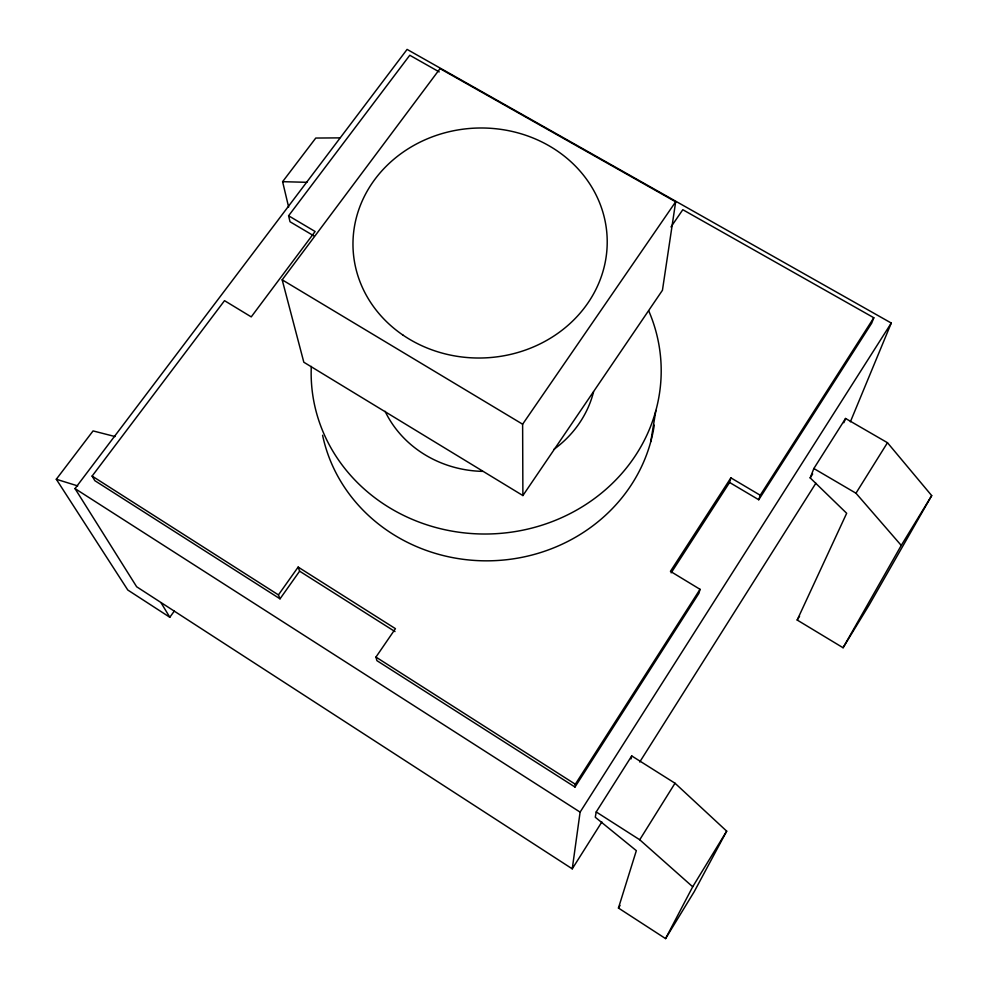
<?xml version="1.0" encoding="UTF-8"?>
<svg xmlns="http://www.w3.org/2000/svg" width="988" height="988" viewBox="0 0 988 988"><rect width="100%" height="100%" fill="white"/><g stroke="black" fill="none" stroke-linecap="round" stroke-linejoin="round"><path stroke-width="1.48" d="M298.154 567.087L299.611 571.175L280.024 598.827L278.431 594.899L298.154 567.087L395.435 628.664L375.946 657.082L376.91 660.651L574.991 787.041L575.312 784.237L700.035 589.317L670.432 571.348L730.885 477.859L760.241 495.247L758.747 499.755L729.589 482.465L730.885 477.859M572.25 868.835L580.104 812.124L891.275 323.051L407.093 49.4L75.014 488.591L136.653 586.761L572.25 868.835L601.877 821.93M675.669 201.811L662.442 290.274L522.887 495.556L303.822 362.226L282.173 279.814L440.043 68.629L675.669 201.811L522.627 424.21L522.887 495.556M650.771 441.636L655.871 410.502M596.221 811.951L595.27 817.237L636.334 850.656L618.451 908.034L665.579 938.6L694.292 891.547L726.686 831.143L675.014 783.225L631.727 755.931L596.221 811.951L639.73 839.763L692.699 886.779L665.579 938.6M631.011 758.92L631.727 755.931M700.035 589.317L698.911 593.294L574.991 787.041M810.185 477.896L813.853 468.522L845.567 418.467L887.471 442.71L931.696 495.606L869.23 604.866L843.073 647.745L797.18 620.032L846.667 513.278L810.185 477.896L812.655 473.981M670.988 226.944L682.807 209.703L873.812 317.741L871.675 323.212L758.747 499.755M843.838 422.716L845.567 418.467M850.384 421.79L891.275 323.051M843.073 647.745L901.254 545.425L931.696 495.606M692.699 886.779L726.686 831.143M618.451 908.034L620.056 905.453M797.18 620.032L799.576 616.179M639.73 839.763L675.014 783.225M901.254 545.425L855.966 493.21L887.471 442.71M639.73 762.007L815.866 483.231M760.241 495.247L873.812 317.741M671.173 572.842L729.589 482.465M115.04 436.548L93.07 430.916L56.304 479.254L127.798 590.021L169.812 617.265L174.308 611.066M280.024 598.827L94.836 480.674L92.119 476.08L224.523 300.661L251.236 316.889L315.11 231.501L288.595 215.779L409.773 55.254L439.228 71.914M288.632 207.072L282.605 181.681L315.777 138.048L339.736 137.875M282.605 181.681L306.984 182.311M56.304 479.254L77.719 485.911M813.853 468.522L855.966 493.21M313.752 235.811L290.015 221.744L288.595 215.779M282.173 279.814L522.627 424.21M299.611 571.175L394.99 631.579M92.119 476.08L278.431 594.899M375.946 657.082L575.312 784.237M75.014 488.591L580.104 812.124M161.081 602.804L169.812 617.265M654.266 425.136A168.256 156.61 -2.7 0 1 492.073 560.752A168.256 156.61 -2.7 0 1 322.594 435.263M593.553 391.878A110.458 102.196 -2.7 0 1 553.972 449.318M482.663 471.375A110.458 102.196 -2.7 0 1 385.098 411.317M648.783 310.961A175.049 161.995 -2.7 0 1 515.538 531.519A175.049 161.995 -2.7 0 1 311.306 366.412M403.055 335.154A127.156 114.991 -2.7 0 0 606.187 256.547A127.156 114.991 -2.7 0 0 431.04 137.32A127.156 114.991 -2.7 0 0 403.055 335.154"/></g></svg>
